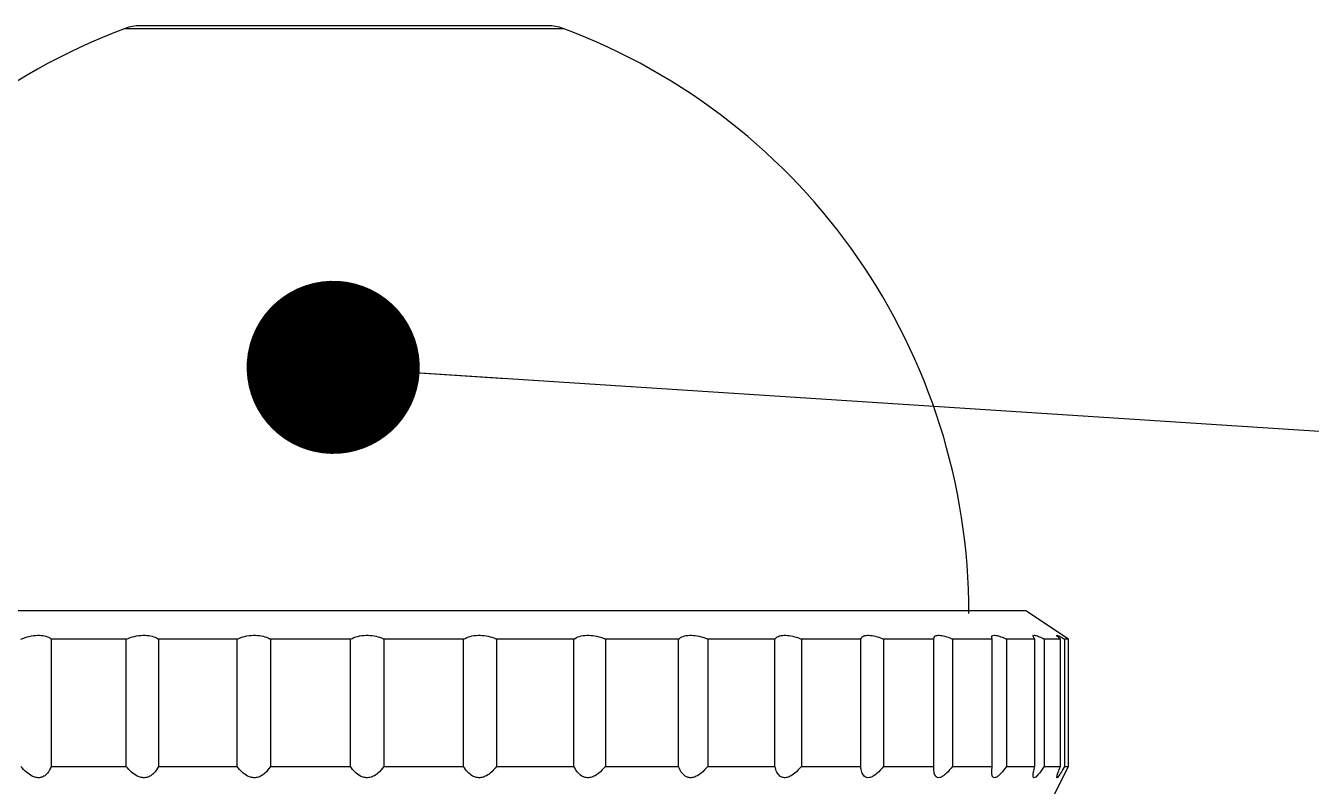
# Model space of a CAD drawing. Header units: millimetres. Extents: x 0 to 297, y 0 to 210.
# Drawn here: x 150.73 to 158.27, y 189.19 to 193.65 of the extents above; entities that cross this region are included whole.
import ezdxf

# ---------------------------------------------------------------- set-up
doc = ezdxf.new("R2010")
doc.units = ezdxf.units.MM
doc.layers.add('图框', color=7, linetype='Continuous')
doc.dimstyles.new('SLDDIMSTYLE0', dxfattribs={"dimtxt": 0.18, "dimasz": 1.016, "dimexe": 0, "dimexo": 0.0625, "dimgap": 0, "dimtad": 0, "dimtih": 1, "dimtoh": 1, "dimdec": 0, "dimrnd": 1e-09, "dimzin": 0, "dimdsep": 46, "dimtxsty": 'Standard', "dimblk1": 'DOT', "dimblk2": 'DOT', "dimsah": 1, "dimcen": 0.09, "dimadec": 0, "dimazin": 0, "dimtfac": 1.016, "dimtdec": 0, "dimtofl": 0, "dimtmove": 0, "dimatfit": 3, "dimldrblk": 'DOT', "dimfxl": 1, "dimfrac": 2, "dimtolj": 1, "dimtzin": 0, "dimarcsym": 0})

# ---------------------------------------------------------------- blocks, each defined once
blk = doc.blocks.new('_Dot')
at = {"color": 0, "linetype": 'ByBlock', "lineweight": -2}
blk.add_line((-0.5, 0), (-1, 0), dxfattribs=at)
at = {"color": 0, "linetype": 'ByBlock', "const_width": 0.5}
blk.add_lwpolyline([(-0.25, 0, 1), (0.25, 0, 1)], format="xyb", close=True, dxfattribs=at)

msp = doc.modelspace()

# ---------------------------------------------------------------- linework, layer by layer
at = {"color": 7, "linetype": 'Continuous', "lineweight": 25}
for p, q in [((151.3983, 193.6536), (151.3977, 193.6536)), ((153.7924, 193.6536), (151.3983, 193.6536)), ((151.3101, 193.6377), (151.3107, 193.6377)), ((151.3112, 193.6377), (153.88, 193.6377)), ((153.88, 193.6377), (153.8793, 193.6377)), ((156.595, 190.2206), (148.595, 190.2206)), ((156.845, 190.0539), (156.595, 190.2206)), ((151.3169, 190.0539), (150.8768, 190.0539)), ((150.8768, 190.0539), (150.8768, 189.3069)), ((151.3169, 189.3069), (151.3169, 190.0539)), ((151.9667, 190.0539), (151.506, 190.0539)), ((151.506, 190.0539), (151.506, 189.3069)), ((151.9667, 189.3069), (151.9667, 190.0539)), ((152.632, 190.0539), (152.1621, 190.0539)), ((152.1621, 190.0539), (152.1621, 189.3069)), ((152.632, 189.3069), (152.632, 190.0539)), ((153.2963, 190.0539), (152.8288, 190.0539)), ((152.8288, 190.0539), (152.8288, 189.3069)), ((153.2963, 189.3069), (153.2963, 190.0539)), ((153.9434, 190.0539), (153.4897, 190.0539)), ((153.4897, 190.0539), (153.4897, 189.3069)), ((153.9434, 189.3069), (153.9434, 190.0539)), ((154.5573, 190.0539), (154.1287, 190.0539)), ((154.1287, 190.0539), (154.1287, 189.3069)), ((154.5573, 189.3069), (154.5573, 190.0539)), ((155.1229, 190.0539), (154.7298, 190.0539)), ((154.7298, 190.0539), (154.7298, 189.3069)), ((155.1229, 189.3069), (155.1229, 190.0539)), ((155.6262, 190.0539), (155.2784, 190.0539)), ((155.2784, 190.0539), (155.2784, 189.3069)), ((155.6262, 189.3069), (155.6262, 190.0539)), ((156.0549, 190.0539), (155.761, 190.0539)), ((155.761, 190.0539), (155.761, 189.3069)), ((156.0549, 189.3069), (156.0549, 190.0539)), ((156.3984, 190.0539), (156.1655, 190.0539)), ((156.1655, 190.0539), (156.1655, 189.3069)), ((156.3984, 189.3069), (156.3984, 190.0539)), ((156.6483, 190.0539), (156.4822, 190.0539)), ((156.4822, 190.0539), (156.4822, 189.3069)), ((156.6483, 189.3069), (156.6483, 190.0539)), ((156.7983, 190.0539), (156.7031, 190.0539)), ((156.7031, 190.0539), (156.7031, 189.3069)), ((156.7983, 189.3069), (156.7983, 190.0539)), ((156.845, 190.0539), (156.8229, 190.0539)), ((156.8229, 190.0539), (156.8229, 189.3069)), ((156.845, 189.3069), (156.845, 190.0539)), ((150.8768, 189.3069), (151.3169, 189.3069)), ((151.506, 189.3069), (151.9667, 189.3069)), ((152.1621, 189.3069), (152.632, 189.3069)), ((152.8288, 189.3069), (153.2963, 189.3069)), ((153.4897, 189.3069), (153.9434, 189.3069)), ((154.1287, 189.3069), (154.5573, 189.3069)), ((154.7298, 189.3069), (155.1229, 189.3069)), ((155.2784, 189.3069), (155.6262, 189.3069)), ((155.761, 189.3069), (156.0549, 189.3069)), ((156.1655, 189.3069), (156.3984, 189.3069)), ((156.4822, 189.3069), (156.6483, 189.3069)), ((156.7031, 189.3069), (156.7983, 189.3069)), ((156.7617, 189.1402), (156.845, 189.3069)), ((156.8229, 189.3069), (156.845, 189.3069))]:
    msp.add_line(p, q, dxfattribs=at)
for centre, radius, start, end in [((151.3977, 193.4036), 0.25, 90, 110.5142), ((153.7924, 193.4036), 0.25, 69.4858, 90), ((152.595, 190.2036), 3.6667, 110.5142, 180), ((152.595, 190.2036), 3.6667, 0, 69.4858)]:
    msp.add_arc(centre, radius, start, end, dxfattribs=at)
for points, knots in [([(151.3107, 193.6377), (151.3108, 193.6377), (151.311, 193.6377), (151.3111, 193.6377), (151.3112, 193.6377)], [0, 0, 0, 0, 0.559999, 1, 1, 1, 1]), ([(150.6985, 190.0539), (150.7146, 190.0597), (150.7468, 190.0714), (150.7963, 190.0777), (150.8381, 190.0739), (150.8634, 190.0642), (150.8737, 190.0562), (150.8768, 190.0539)], [0, 0, 0, 0, 0.237051, 0.475069, 0.694996, 0.910662, 1, 1, 1, 1]), ([(151.3169, 190.0539), (151.3325, 190.0597), (151.3637, 190.0714), (151.4147, 190.0777), (151.46, 190.0739), (151.4892, 190.0642), (151.5022, 190.0562), (151.506, 190.0539)], [0, 0, 0, 0, 0.237051, 0.475069, 0.694996, 0.910662, 1, 1, 1, 1]), ([(151.9667, 190.0539), (151.9814, 190.0597), (152.0109, 190.0714), (152.0621, 190.0777), (152.1098, 190.0739), (152.1423, 190.0642), (152.1576, 190.0562), (152.1621, 190.0539)], [0, 0, 0, 0, 0.2370513, 0.4750686, 0.6949962, 0.910662, 1, 1, 1, 1]), ([(152.632, 190.0539), (152.6455, 190.0597), (152.6725, 190.0714), (152.7226, 190.0777), (152.7715, 190.0739), (152.8065, 190.0642), (152.8237, 190.0562), (152.8288, 190.0539)], [0, 0, 0, 0, 0.237051, 0.475069, 0.694996, 0.910662, 1, 1, 1, 1]), ([(153.2963, 190.0539), (153.3083, 190.0597), (153.3322, 190.0714), (153.38, 190.0777), (153.4289, 190.0739), (153.4655, 190.0642), (153.4842, 190.0562), (153.4897, 190.0539)], [0, 0, 0, 0, 0.237051, 0.475069, 0.694996, 0.910662, 1, 1, 1, 1]), ([(153.9434, 190.0539), (153.9535, 190.0597), (153.9738, 190.0714), (154.0181, 190.0777), (154.0658, 190.0739), (154.1031, 190.0642), (154.1229, 190.0562), (154.1287, 190.0539)], [0, 0, 0, 0, 0.237051, 0.475069, 0.694996, 0.910662, 1, 1, 1, 1]), ([(154.5573, 190.0539), (154.5653, 190.0597), (154.5813, 190.0714), (154.6211, 190.0777), (154.6665, 190.0739), (154.7035, 190.0642), (154.7239, 190.0562), (154.7298, 190.0539)], [0, 0, 0, 0, 0.237051, 0.475069, 0.694996, 0.910662, 1, 1, 1, 1]), ([(155.1229, 190.0539), (155.1286, 190.0597), (155.14, 190.0714), (155.1743, 190.0777), (155.2161, 190.0739), (155.252, 190.0642), (155.2725, 190.0562), (155.2784, 190.0539)], [0, 0, 0, 0, 0.237051, 0.475069, 0.694996, 0.910662, 1, 1, 1, 1]), ([(155.6262, 190.0539), (155.6295, 190.0597), (155.636, 190.0714), (155.6639, 190.0777), (155.7013, 190.0739), (155.7351, 190.0642), (155.7551, 190.0562), (155.761, 190.0539)], [0, 0, 0, 0, 0.237051, 0.475069, 0.694996, 0.910662, 1, 1, 1, 1]), ([(156.0549, 190.0539), (156.0557, 190.0597), (156.0572, 190.0714), (156.078, 190.0777), (156.1099, 190.0739), (156.1409, 190.0642), (156.16, 190.0562), (156.1655, 190.0539)], [0, 0, 0, 0, 0.237051, 0.475069, 0.694996, 0.910662, 1, 1, 1, 1]), ([(156.3984, 190.0539), (156.3966, 190.0597), (156.393, 190.0714), (156.4063, 190.0777), (156.432, 190.0739), (156.4594, 190.0642), (156.477, 190.0562), (156.4822, 190.0539)], [0, 0, 0, 0, 0.237051, 0.475069, 0.694996, 0.910662, 1, 1, 1, 1]), ([(156.6483, 190.0539), (156.644, 190.0597), (156.6354, 190.0714), (156.6407, 190.0777), (156.6596, 190.0739), (156.6827, 190.0642), (156.6985, 190.0562), (156.7031, 190.0539)], [0, 0, 0, 0, 0.2370513, 0.4750686, 0.6949962, 0.910662, 1, 1, 1, 1]), ([(156.7983, 190.0539), (156.7917, 190.0597), (156.7783, 190.0714), (156.7756, 190.0777), (156.7871, 190.0739), (156.8054, 190.0642), (156.819, 190.0562), (156.8229, 190.0539)], [0, 0, 0, 0, 0.237051, 0.475069, 0.694996, 0.910662, 1, 1, 1, 1]), ([(150.8768, 189.3069), (150.8701, 189.2926), (150.8595, 189.2697), (150.835, 189.2482), (150.8113, 189.2394), (150.7867, 189.2404), (150.7585, 189.2511), (150.7277, 189.2732), (150.7087, 189.2952), (150.6985, 189.3069)], [0, 0, 0, 0, 0.222078, 0.353868, 0.45892, 0.564514, 0.660267, 0.818336, 1, 1, 1, 1]), ([(151.506, 189.3069), (151.4977, 189.2926), (151.4845, 189.2697), (151.4568, 189.2482), (151.4309, 189.2394), (151.4049, 189.2404), (151.3759, 189.2511), (151.345, 189.2732), (151.3267, 189.2952), (151.3169, 189.3069)], [0, 0, 0, 0, 0.222078, 0.353868, 0.45892, 0.564514, 0.660267, 0.818336, 1, 1, 1, 1]), ([(152.1621, 189.3069), (152.1524, 189.2926), (152.137, 189.2697), (152.1066, 189.2482), (152.0791, 189.2394), (152.0524, 189.2404), (152.0232, 189.2511), (151.9931, 189.2732), (151.9759, 189.2952), (151.9667, 189.3069)], [0, 0, 0, 0, 0.222078, 0.353868, 0.45892, 0.564514, 0.660267, 0.818336, 1, 1, 1, 1]), ([(152.8288, 189.3069), (152.8179, 189.2926), (152.8006, 189.2697), (152.7684, 189.2482), (152.7401, 189.2394), (152.7133, 189.2404), (152.6847, 189.2511), (152.656, 189.2732), (152.6403, 189.2952), (152.632, 189.3069)], [0, 0, 0, 0, 0.222078, 0.353868, 0.45892, 0.564514, 0.660267, 0.818336, 1, 1, 1, 1]), ([(153.4897, 189.3069), (153.478, 189.2926), (153.4593, 189.2697), (153.426, 189.2482), (153.3975, 189.2394), (153.3712, 189.2404), (153.3439, 189.2511), (153.3174, 189.2732), (153.3037, 189.2952), (153.2963, 189.3069)], [0, 0, 0, 0, 0.2220781, 0.3538675, 0.4589202, 0.564514, 0.6602665, 0.8183359, 1, 1, 1, 1]), ([(154.1287, 189.3069), (154.1163, 189.2926), (154.0966, 189.2697), (154.0631, 189.2482), (154.0351, 189.2394), (154.01, 189.2404), (153.9847, 189.2511), (153.961, 189.2732), (153.9495, 189.2952), (153.9434, 189.3069)], [0, 0, 0, 0, 0.222078, 0.353868, 0.45892, 0.564514, 0.660267, 0.818336, 1, 1, 1, 1]), ([(154.7298, 189.3069), (154.7172, 189.2926), (154.697, 189.2697), (154.664, 189.2482), (154.6373, 189.2394), (154.614, 189.2404), (154.5913, 189.2511), (154.571, 189.2732), (154.5621, 189.2952), (154.5573, 189.3069)], [0, 0, 0, 0, 0.222078, 0.353868, 0.45892, 0.564514, 0.660267, 0.818336, 1, 1, 1, 1]), ([(155.2784, 189.3069), (155.2658, 189.2926), (155.2456, 189.2697), (155.214, 189.2482), (155.1892, 189.2394), (155.1683, 189.2404), (155.1487, 189.2511), (155.1323, 189.2732), (155.1262, 189.2952), (155.1229, 189.3069)], [0, 0, 0, 0, 0.222078, 0.353868, 0.45892, 0.564514, 0.660267, 0.818336, 1, 1, 1, 1]), ([(155.761, 189.3069), (155.7486, 189.2926), (155.729, 189.2697), (155.6996, 189.2482), (155.6772, 189.2394), (155.6592, 189.2404), (155.6433, 189.2511), (155.6312, 189.2732), (155.628, 189.2952), (155.6262, 189.3069)], [0, 0, 0, 0, 0.222078, 0.353868, 0.45892, 0.564514, 0.660267, 0.818336, 1, 1, 1, 1]), ([(156.1655, 189.3069), (156.1538, 189.2926), (156.1352, 189.2697), (156.1086, 189.2482), (156.0893, 189.2394), (156.0747, 189.2404), (156.0627, 189.2511), (156.0553, 189.2732), (156.055, 189.2952), (156.0549, 189.3069)], [0, 0, 0, 0, 0.222078, 0.353868, 0.45892, 0.564514, 0.660267, 0.818336, 1, 1, 1, 1]), ([(156.4822, 189.3069), (156.4714, 189.2926), (156.4542, 189.2697), (156.4312, 189.2482), (156.4154, 189.2394), (156.4044, 189.2404), (156.3968, 189.2511), (156.3941, 189.2732), (156.3969, 189.2952), (156.3984, 189.3069)], [0, 0, 0, 0, 0.222078, 0.353868, 0.45892, 0.564514, 0.660267, 0.818336, 1, 1, 1, 1]), ([(156.7031, 189.3069), (156.6935, 189.2926), (156.6782, 189.2697), (156.6593, 189.2482), (156.6474, 189.2394), (156.6404, 189.2404), (156.6373, 189.2511), (156.6395, 189.2732), (156.6452, 189.2952), (156.6483, 189.3069)], [0, 0, 0, 0, 0.222078, 0.353868, 0.45892, 0.564514, 0.660267, 0.818336, 1, 1, 1, 1]), ([(156.8229, 189.3069), (156.8147, 189.2926), (156.8016, 189.2697), (156.7873, 189.2482), (156.7796, 189.2394), (156.7768, 189.2404), (156.7783, 189.2511), (156.7852, 189.2732), (156.7938, 189.2952), (156.7983, 189.3069)], [0, 0, 0, 0, 0.222078, 0.353868, 0.45892, 0.564514, 0.660267, 0.818336, 1, 1, 1, 1])]:
    msp.add_open_spline(points, degree=3, knots=knots, dxfattribs=at)

# ---------------------------------------------------------------- leaders
at = {"layer": '图框'}
msp.add_leader([(152.5309, 191.6487), (196.6648, 188.7931)], dimstyle='SLDDIMSTYLE0', dxfattribs=at)

doc.saveas('drawing.dxf')
